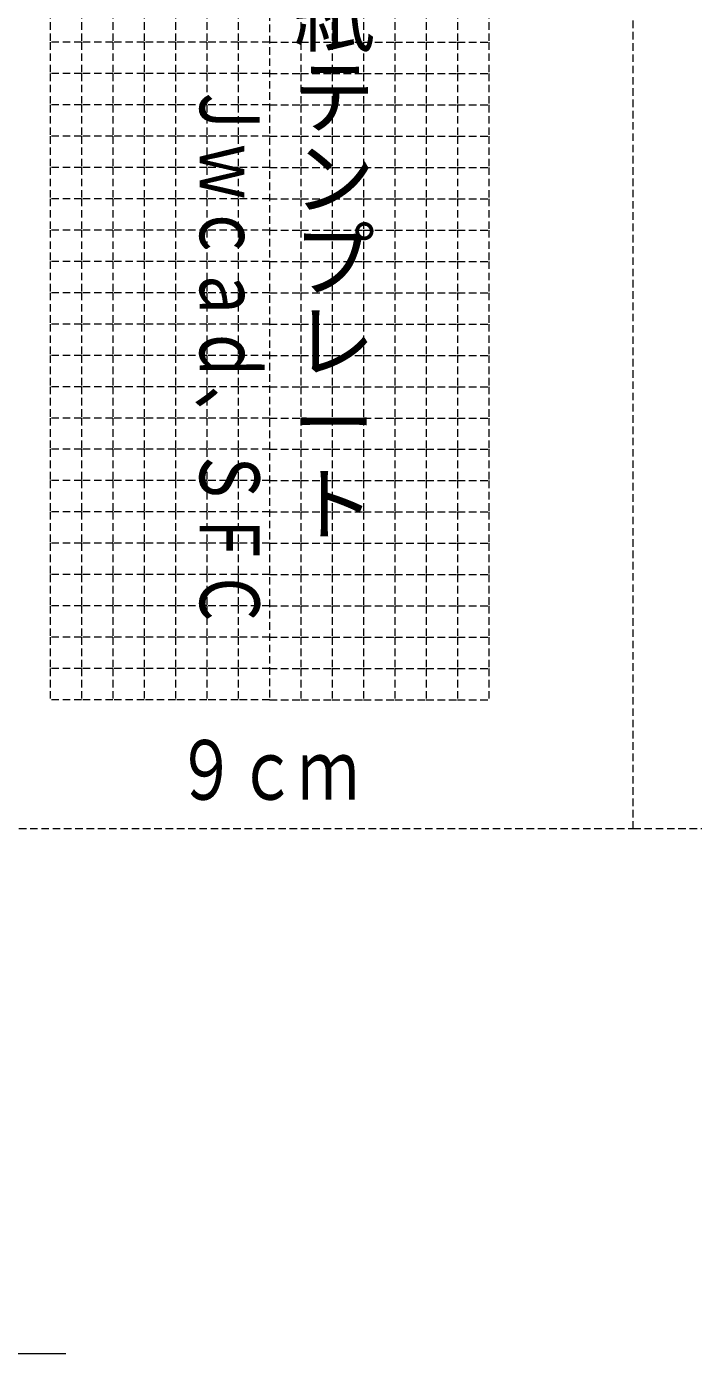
# Model space of a CAD drawing. Units: millimetres on the paper. Extents: x -148 to 354, y -210 to 210.
# Drawn here: x 141.7 to 248.1, y -210 to 1.8 of the extents above; entities that cross this region are included whole.
import ezdxf
from ezdxf.enums import TextEntityAlignment as Align

# ---------------------------------------------------------------- set-up
doc = ezdxf.new("R2010")
doc.units = ezdxf.units.MM
doc.linetypes.add('DASHED1', pattern=[1.8, 1.2, -0.6])
doc.layers.add('0-0', color=3, linetype='DASHED1', lineweight=9)
doc.styles.add('@ＭＳ ゴシック', font='')
doc.styles.add('ＭＳ ゴシック', font='')
doc.styles.get('@ＭＳ ゴシック').set_extended_font_data('@MS Gothic')
doc.styles.get('ＭＳ ゴシック').set_extended_font_data('MS Gothic')

msp = doc.modelspace()

# ---------------------------------------------------------------- linework, layer by layer
at = {"layer": '0-0'}
for p, q in [((238.494, -126.215), (238.494, 176.785)), ((180.494, 99.346), (180.494, -105.654)), ((170.494, 4.346), (170.494, -0.654)), ((175.494, 4.346), (175.494, -0.654)), ((185.494, 4.346), (185.494, -0.654)), ((190.494, 4.346), (190.494, -0.654)), ((170.494, -0.654), (170.494, -5.654)), ((175.494, -0.654), (175.494, -5.654)), ((185.494, -0.654), (185.494, -5.654)), ((190.494, -0.654), (190.494, -5.654)), ((170.494, -5.654), (170.494, -10.654)), ((175.494, -5.654), (175.494, -10.654)), ((185.494, -5.654), (185.494, -10.654)), ((190.494, -5.654), (190.494, -10.654)), ((170.494, -10.654), (170.494, -15.654)), ((175.494, -10.654), (175.494, -15.654)), ((185.494, -10.654), (185.494, -15.654)), ((190.494, -10.654), (190.494, -15.654)), ((170.494, -15.654), (170.494, -20.654)), ((175.494, -15.654), (175.494, -20.654)), ((185.494, -15.654), (185.494, -20.654)), ((190.494, -15.654), (190.494, -20.654)), ((170.494, -20.654), (170.494, -25.654)), ((175.494, -20.654), (175.494, -25.654)), ((185.494, -20.654), (185.494, -25.654)), ((190.494, -20.654), (190.494, -25.654)), ((170.494, -25.654), (170.494, -30.654)), ((175.494, -25.654), (175.494, -30.654)), ((185.494, -25.654), (185.494, -30.654)), ((190.494, -25.654), (190.494, -30.654)), ((170.494, -30.654), (170.494, -35.654)), ((175.494, -30.654), (175.494, -35.654)), ((185.494, -30.654), (185.494, -35.654)), ((190.494, -30.654), (190.494, -35.654)), ((170.494, -35.654), (170.494, -40.654)), ((175.494, -35.654), (175.494, -40.654)), ((185.494, -35.654), (185.494, -40.654)), ((190.494, -35.654), (190.494, -40.654)), ((170.494, -40.654), (170.494, -45.654)), ((175.494, -40.654), (175.494, -45.654)), ((185.494, -40.654), (185.494, -45.654)), ((190.494, -40.654), (190.494, -45.654)), ((170.494, -45.654), (170.494, -50.654)), ((175.494, -45.654), (175.494, -50.654)), ((185.494, -45.654), (185.494, -50.654)), ((190.494, -45.654), (190.494, -50.654)), ((170.494, -50.654), (170.494, -55.654)), ((175.494, -50.654), (175.494, -55.654)), ((185.494, -50.654), (185.494, -55.654)), ((190.494, -50.654), (190.494, -55.654)), ((170.494, -55.654), (170.494, -60.654)), ((175.494, -55.654), (175.494, -60.654)), ((185.494, -55.654), (185.494, -60.654)), ((190.494, -55.654), (190.494, -60.654)), ((170.494, -60.654), (170.494, -65.654)), ((175.494, -60.654), (175.494, -65.654)), ((185.494, -60.654), (185.494, -65.654)), ((190.494, -60.654), (190.494, -65.654)), ((170.494, -65.654), (170.494, -70.654)), ((175.494, -65.654), (175.494, -70.654)), ((185.494, -65.654), (185.494, -70.654)), ((190.494, -65.654), (190.494, -70.654)), ((170.494, -70.654), (170.494, -75.654)), ((175.494, -70.654), (175.494, -75.654)), ((185.494, -70.654), (185.494, -75.654)), ((190.494, -70.654), (190.494, -75.654)), ((170.494, -75.654), (170.494, -80.654)), ((175.494, -75.654), (175.494, -80.654)), ((185.494, -75.654), (185.494, -80.654)), ((190.494, -75.654), (190.494, -80.654)), ((170.494, -80.654), (170.494, -85.654)), ((175.494, -80.654), (175.494, -85.654)), ((185.494, -80.654), (185.494, -85.654)), ((190.494, -80.654), (190.494, -85.654)), ((170.494, -85.654), (170.494, -90.654)), ((175.494, -85.654), (175.494, -90.654)), ((185.494, -85.654), (185.494, -90.654)), ((190.494, -85.654), (190.494, -90.654)), ((170.494, -90.654), (170.494, -95.654)), ((175.494, -90.654), (175.494, -95.654)), ((185.494, -90.654), (185.494, -95.654)), ((190.494, -90.654), (190.494, -95.654)), ((170.494, -95.654), (170.494, -100.654)), ((175.494, -95.654), (175.494, -100.654)), ((185.494, -95.654), (185.494, -100.654)), ((190.494, -95.654), (190.494, -100.654)), ((170.494, -100.654), (170.494, -105.654)), ((175.494, -100.654), (175.494, -105.654)), ((185.494, -100.654), (185.494, -105.654)), ((190.494, -100.654), (190.494, -105.654)), ((150.494, -105.654), (145.494, -105.654)), ((155.494, -105.654), (150.494, -105.654)), ((160.494, -105.654), (155.494, -105.654)), ((165.494, -105.654), (160.494, -105.654)), ((170.494, -105.654), (165.494, -105.654)), ((190.494, -105.654), (195.494, -105.654)), ((195.494, -105.654), (200.494, -105.654)), ((200.494, -105.654), (205.494, -105.654)), ((205.494, -105.654), (210.494, -105.654)), ((210.494, -105.654), (215.494, -105.654)), ((122.494, -126.215), (238.494, -126.215)), ((238.494, -126.215), (354.494, -126.215))]:
    msp.add_line(p, q, dxfattribs=at)
at = {"layer": '0-0', "color": 7, "linetype": 'Continuous'}
msp.add_line((-148, -210), (148, -210), dxfattribs=at)
at = {"layer": '0-0'}
for points in [[(150.494, 4.346), (145.494, 4.346), (145.494, -0.654)], [(155.494, 4.346), (150.494, 4.346), (150.494, -0.654)], [(160.494, 4.346), (155.494, 4.346), (155.494, -0.654)], [(165.494, 4.346), (160.494, 4.346), (160.494, -0.654)], [(170.494, 4.346), (165.494, 4.346), (165.494, -0.654)], [(190.494, 4.346), (195.494, 4.346), (195.494, -0.654)], [(195.494, 4.346), (200.494, 4.346), (200.494, -0.654)], [(200.494, 4.346), (205.494, 4.346), (205.494, -0.654)], [(205.494, 4.346), (210.494, 4.346), (210.494, -0.654)], [(210.494, 4.346), (215.494, 4.346), (215.494, -0.654)], [(150.494, -0.654), (145.494, -0.654), (145.494, -5.654)], [(155.494, -0.654), (150.494, -0.654), (150.494, -5.654)], [(160.494, -0.654), (155.494, -0.654), (155.494, -5.654)], [(165.494, -0.654), (160.494, -0.654), (160.494, -5.654)], [(170.494, -0.654), (165.494, -0.654), (165.494, -5.654)], [(180.494, -0.654), (175.494, -0.654), (170.494, -0.654)], [(180.494, -0.654), (185.494, -0.654), (190.494, -0.654)], [(190.494, -0.654), (195.494, -0.654), (195.494, -5.654)], [(195.494, -0.654), (200.494, -0.654), (200.494, -5.654)], [(200.494, -0.654), (205.494, -0.654), (205.494, -5.654)], [(205.494, -0.654), (210.494, -0.654), (210.494, -5.654)], [(210.494, -0.654), (215.494, -0.654), (215.494, -5.654)], [(150.494, -5.654), (145.494, -5.654), (145.494, -10.654)], [(155.494, -5.654), (150.494, -5.654), (150.494, -10.654)], [(160.494, -5.654), (155.494, -5.654), (155.494, -10.654)], [(165.494, -5.654), (160.494, -5.654), (160.494, -10.654)], [(170.494, -5.654), (165.494, -5.654), (165.494, -10.654)], [(180.494, -5.654), (175.494, -5.654), (170.494, -5.654)], [(180.494, -5.654), (185.494, -5.654), (190.494, -5.654)], [(190.494, -5.654), (195.494, -5.654), (195.494, -10.654)], [(195.494, -5.654), (200.494, -5.654), (200.494, -10.654)], [(200.494, -5.654), (205.494, -5.654), (205.494, -10.654)], [(205.494, -5.654), (210.494, -5.654), (210.494, -10.654)], [(210.494, -5.654), (215.494, -5.654), (215.494, -10.654)], [(150.494, -10.654), (145.494, -10.654), (145.494, -15.654)], [(155.494, -10.654), (150.494, -10.654), (150.494, -15.654)], [(160.494, -10.654), (155.494, -10.654), (155.494, -15.654)], [(165.494, -10.654), (160.494, -10.654), (160.494, -15.654)], [(170.494, -10.654), (165.494, -10.654), (165.494, -15.654)], [(180.494, -10.654), (175.494, -10.654), (170.494, -10.654)], [(180.494, -10.654), (185.494, -10.654), (190.494, -10.654)], [(190.494, -10.654), (195.494, -10.654), (195.494, -15.654)], [(195.494, -10.654), (200.494, -10.654), (200.494, -15.654)], [(200.494, -10.654), (205.494, -10.654), (205.494, -15.654)], [(205.494, -10.654), (210.494, -10.654), (210.494, -15.654)], [(210.494, -10.654), (215.494, -10.654), (215.494, -15.654)], [(150.494, -15.654), (145.494, -15.654), (145.494, -20.654)], [(155.494, -15.654), (150.494, -15.654), (150.494, -20.654)], [(160.494, -15.654), (155.494, -15.654), (155.494, -20.654)], [(165.494, -15.654), (160.494, -15.654), (160.494, -20.654)], [(170.494, -15.654), (165.494, -15.654), (165.494, -20.654)], [(180.494, -15.654), (175.494, -15.654), (170.494, -15.654)], [(180.494, -15.654), (185.494, -15.654), (190.494, -15.654)], [(190.494, -15.654), (195.494, -15.654), (195.494, -20.654)], [(195.494, -15.654), (200.494, -15.654), (200.494, -20.654)], [(200.494, -15.654), (205.494, -15.654), (205.494, -20.654)], [(205.494, -15.654), (210.494, -15.654), (210.494, -20.654)], [(210.494, -15.654), (215.494, -15.654), (215.494, -20.654)], [(150.494, -20.654), (145.494, -20.654), (145.494, -25.654)], [(155.494, -20.654), (150.494, -20.654), (150.494, -25.654)], [(160.494, -20.654), (155.494, -20.654), (155.494, -25.654)], [(165.494, -20.654), (160.494, -20.654), (160.494, -25.654)], [(170.494, -20.654), (165.494, -20.654), (165.494, -25.654)], [(180.494, -20.654), (175.494, -20.654), (170.494, -20.654)], [(180.494, -20.654), (185.494, -20.654), (190.494, -20.654)], [(190.494, -20.654), (195.494, -20.654), (195.494, -25.654)], [(195.494, -20.654), (200.494, -20.654), (200.494, -25.654)], [(200.494, -20.654), (205.494, -20.654), (205.494, -25.654)], [(205.494, -20.654), (210.494, -20.654), (210.494, -25.654)], [(210.494, -20.654), (215.494, -20.654), (215.494, -25.654)], [(150.494, -25.654), (145.494, -25.654), (145.494, -30.654)], [(155.494, -25.654), (150.494, -25.654), (150.494, -30.654)], [(160.494, -25.654), (155.494, -25.654), (155.494, -30.654)], [(165.494, -25.654), (160.494, -25.654), (160.494, -30.654)], [(170.494, -25.654), (165.494, -25.654), (165.494, -30.654)], [(180.494, -25.654), (175.494, -25.654), (170.494, -25.654)], [(180.494, -25.654), (185.494, -25.654), (190.494, -25.654)], [(190.494, -25.654), (195.494, -25.654), (195.494, -30.654)], [(195.494, -25.654), (200.494, -25.654), (200.494, -30.654)], [(200.494, -25.654), (205.494, -25.654), (205.494, -30.654)], [(205.494, -25.654), (210.494, -25.654), (210.494, -30.654)], [(210.494, -25.654), (215.494, -25.654), (215.494, -30.654)], [(150.494, -30.654), (145.494, -30.654), (145.494, -35.654)], [(155.494, -30.654), (150.494, -30.654), (150.494, -35.654)], [(160.494, -30.654), (155.494, -30.654), (155.494, -35.654)], [(165.494, -30.654), (160.494, -30.654), (160.494, -35.654)], [(170.494, -30.654), (165.494, -30.654), (165.494, -35.654)], [(180.494, -30.654), (175.494, -30.654), (170.494, -30.654)], [(180.494, -30.654), (185.494, -30.654), (190.494, -30.654)], [(190.494, -30.654), (195.494, -30.654), (195.494, -35.654)], [(195.494, -30.654), (200.494, -30.654), (200.494, -35.654)], [(200.494, -30.654), (205.494, -30.654), (205.494, -35.654)], [(205.494, -30.654), (210.494, -30.654), (210.494, -35.654)], [(210.494, -30.654), (215.494, -30.654), (215.494, -35.654)], [(150.494, -35.654), (145.494, -35.654), (145.494, -40.654)], [(155.494, -35.654), (150.494, -35.654), (150.494, -40.654)], [(160.494, -35.654), (155.494, -35.654), (155.494, -40.654)], [(165.494, -35.654), (160.494, -35.654), (160.494, -40.654)], [(170.494, -35.654), (165.494, -35.654), (165.494, -40.654)], [(180.494, -35.654), (175.494, -35.654), (170.494, -35.654)], [(180.494, -35.654), (185.494, -35.654), (190.494, -35.654)], [(190.494, -35.654), (195.494, -35.654), (195.494, -40.654)], [(195.494, -35.654), (200.494, -35.654), (200.494, -40.654)], [(200.494, -35.654), (205.494, -35.654), (205.494, -40.654)], [(205.494, -35.654), (210.494, -35.654), (210.494, -40.654)], [(210.494, -35.654), (215.494, -35.654), (215.494, -40.654)], [(150.494, -40.654), (145.494, -40.654), (145.494, -45.654)], [(155.494, -40.654), (150.494, -40.654), (150.494, -45.654)], [(160.494, -40.654), (155.494, -40.654), (155.494, -45.654)], [(165.494, -40.654), (160.494, -40.654), (160.494, -45.654)], [(170.494, -40.654), (165.494, -40.654), (165.494, -45.654)], [(180.494, -40.654), (175.494, -40.654), (170.494, -40.654)], [(180.494, -40.654), (185.494, -40.654), (190.494, -40.654)], [(190.494, -40.654), (195.494, -40.654), (195.494, -45.654)], [(195.494, -40.654), (200.494, -40.654), (200.494, -45.654)], [(200.494, -40.654), (205.494, -40.654), (205.494, -45.654)], [(205.494, -40.654), (210.494, -40.654), (210.494, -45.654)], [(210.494, -40.654), (215.494, -40.654), (215.494, -45.654)], [(150.494, -45.654), (145.494, -45.654), (145.494, -50.654)], [(155.494, -45.654), (150.494, -45.654), (150.494, -50.654)], [(160.494, -45.654), (155.494, -45.654), (155.494, -50.654)], [(165.494, -45.654), (160.494, -45.654), (160.494, -50.654)], [(170.494, -45.654), (165.494, -45.654), (165.494, -50.654)], [(180.494, -45.654), (175.494, -45.654), (170.494, -45.654)], [(180.494, -45.654), (185.494, -45.654), (190.494, -45.654)], [(190.494, -45.654), (195.494, -45.654), (195.494, -50.654)], [(195.494, -45.654), (200.494, -45.654), (200.494, -50.654)], [(200.494, -45.654), (205.494, -45.654), (205.494, -50.654)], [(205.494, -45.654), (210.494, -45.654), (210.494, -50.654)], [(210.494, -45.654), (215.494, -45.654), (215.494, -50.654)], [(150.494, -50.654), (145.494, -50.654), (145.494, -55.654)], [(155.494, -50.654), (150.494, -50.654), (150.494, -55.654)], [(160.494, -50.654), (155.494, -50.654), (155.494, -55.654)], [(165.494, -50.654), (160.494, -50.654), (160.494, -55.654)], [(170.494, -50.654), (165.494, -50.654), (165.494, -55.654)], [(180.494, -50.654), (175.494, -50.654), (170.494, -50.654)], [(180.494, -50.654), (185.494, -50.654), (190.494, -50.654)], [(190.494, -50.654), (195.494, -50.654), (195.494, -55.654)], [(195.494, -50.654), (200.494, -50.654), (200.494, -55.654)], [(200.494, -50.654), (205.494, -50.654), (205.494, -55.654)], [(205.494, -50.654), (210.494, -50.654), (210.494, -55.654)], [(210.494, -50.654), (215.494, -50.654), (215.494, -55.654)], [(150.494, -55.654), (145.494, -55.654), (145.494, -60.654)], [(155.494, -55.654), (150.494, -55.654), (150.494, -60.654)], [(160.494, -55.654), (155.494, -55.654), (155.494, -60.654)], [(165.494, -55.654), (160.494, -55.654), (160.494, -60.654)], [(170.494, -55.654), (165.494, -55.654), (165.494, -60.654)], [(180.494, -55.654), (175.494, -55.654), (170.494, -55.654)], [(180.494, -55.654), (185.494, -55.654), (190.494, -55.654)], [(190.494, -55.654), (195.494, -55.654), (195.494, -60.654)], [(195.494, -55.654), (200.494, -55.654), (200.494, -60.654)], [(200.494, -55.654), (205.494, -55.654), (205.494, -60.654)], [(205.494, -55.654), (210.494, -55.654), (210.494, -60.654)], [(210.494, -55.654), (215.494, -55.654), (215.494, -60.654)], [(150.494, -60.654), (145.494, -60.654), (145.494, -65.654)], [(155.494, -60.654), (150.494, -60.654), (150.494, -65.654)], [(160.494, -60.654), (155.494, -60.654), (155.494, -65.654)], [(165.494, -60.654), (160.494, -60.654), (160.494, -65.654)], [(170.494, -60.654), (165.494, -60.654), (165.494, -65.654)], [(180.494, -60.654), (175.494, -60.654), (170.494, -60.654)], [(180.494, -60.654), (185.494, -60.654), (190.494, -60.654)], [(190.494, -60.654), (195.494, -60.654), (195.494, -65.654)], [(195.494, -60.654), (200.494, -60.654), (200.494, -65.654)], [(200.494, -60.654), (205.494, -60.654), (205.494, -65.654)], [(205.494, -60.654), (210.494, -60.654), (210.494, -65.654)], [(210.494, -60.654), (215.494, -60.654), (215.494, -65.654)], [(150.494, -65.654), (145.494, -65.654), (145.494, -70.654)], [(155.494, -65.654), (150.494, -65.654), (150.494, -70.654)], [(160.494, -65.654), (155.494, -65.654), (155.494, -70.654)], [(165.494, -65.654), (160.494, -65.654), (160.494, -70.654)], [(170.494, -65.654), (165.494, -65.654), (165.494, -70.654)], [(180.494, -65.654), (175.494, -65.654), (170.494, -65.654)], [(180.494, -65.654), (185.494, -65.654), (190.494, -65.654)], [(190.494, -65.654), (195.494, -65.654), (195.494, -70.654)], [(195.494, -65.654), (200.494, -65.654), (200.494, -70.654)], [(200.494, -65.654), (205.494, -65.654), (205.494, -70.654)], [(205.494, -65.654), (210.494, -65.654), (210.494, -70.654)], [(210.494, -65.654), (215.494, -65.654), (215.494, -70.654)], [(150.494, -70.654), (145.494, -70.654), (145.494, -75.654)], [(155.494, -70.654), (150.494, -70.654), (150.494, -75.654)], [(160.494, -70.654), (155.494, -70.654), (155.494, -75.654)], [(165.494, -70.654), (160.494, -70.654), (160.494, -75.654)], [(170.494, -70.654), (165.494, -70.654), (165.494, -75.654)], [(180.494, -70.654), (175.494, -70.654), (170.494, -70.654)], [(180.494, -70.654), (185.494, -70.654), (190.494, -70.654)], [(190.494, -70.654), (195.494, -70.654), (195.494, -75.654)], [(195.494, -70.654), (200.494, -70.654), (200.494, -75.654)], [(200.494, -70.654), (205.494, -70.654), (205.494, -75.654)], [(205.494, -70.654), (210.494, -70.654), (210.494, -75.654)], [(210.494, -70.654), (215.494, -70.654), (215.494, -75.654)], [(150.494, -75.654), (145.494, -75.654), (145.494, -80.654)], [(155.494, -75.654), (150.494, -75.654), (150.494, -80.654)], [(160.494, -75.654), (155.494, -75.654), (155.494, -80.654)], [(165.494, -75.654), (160.494, -75.654), (160.494, -80.654)], [(170.494, -75.654), (165.494, -75.654), (165.494, -80.654)], [(180.494, -75.654), (175.494, -75.654), (170.494, -75.654)], [(180.494, -75.654), (185.494, -75.654), (190.494, -75.654)], [(190.494, -75.654), (195.494, -75.654), (195.494, -80.654)], [(195.494, -75.654), (200.494, -75.654), (200.494, -80.654)], [(200.494, -75.654), (205.494, -75.654), (205.494, -80.654)], [(205.494, -75.654), (210.494, -75.654), (210.494, -80.654)], [(210.494, -75.654), (215.494, -75.654), (215.494, -80.654)], [(150.494, -80.654), (145.494, -80.654), (145.494, -85.654)], [(155.494, -80.654), (150.494, -80.654), (150.494, -85.654)], [(160.494, -80.654), (155.494, -80.654), (155.494, -85.654)], [(165.494, -80.654), (160.494, -80.654), (160.494, -85.654)], [(170.494, -80.654), (165.494, -80.654), (165.494, -85.654)], [(180.494, -80.654), (175.494, -80.654), (170.494, -80.654)], [(180.494, -80.654), (185.494, -80.654), (190.494, -80.654)], [(190.494, -80.654), (195.494, -80.654), (195.494, -85.654)], [(195.494, -80.654), (200.494, -80.654), (200.494, -85.654)], [(200.494, -80.654), (205.494, -80.654), (205.494, -85.654)], [(205.494, -80.654), (210.494, -80.654), (210.494, -85.654)], [(210.494, -80.654), (215.494, -80.654), (215.494, -85.654)], [(150.494, -85.654), (145.494, -85.654), (145.494, -90.654)], [(155.494, -85.654), (150.494, -85.654), (150.494, -90.654)], [(160.494, -85.654), (155.494, -85.654), (155.494, -90.654)], [(165.494, -85.654), (160.494, -85.654), (160.494, -90.654)], [(170.494, -85.654), (165.494, -85.654), (165.494, -90.654)], [(180.494, -85.654), (175.494, -85.654), (170.494, -85.654)], [(180.494, -85.654), (185.494, -85.654), (190.494, -85.654)], [(190.494, -85.654), (195.494, -85.654), (195.494, -90.654)], [(195.494, -85.654), (200.494, -85.654), (200.494, -90.654)], [(200.494, -85.654), (205.494, -85.654), (205.494, -90.654)], [(205.494, -85.654), (210.494, -85.654), (210.494, -90.654)], [(210.494, -85.654), (215.494, -85.654), (215.494, -90.654)], [(150.494, -90.654), (145.494, -90.654), (145.494, -95.654)], [(155.494, -90.654), (150.494, -90.654), (150.494, -95.654)], [(160.494, -90.654), (155.494, -90.654), (155.494, -95.654)], [(165.494, -90.654), (160.494, -90.654), (160.494, -95.654)], [(170.494, -90.654), (165.494, -90.654), (165.494, -95.654)], [(180.494, -90.654), (175.494, -90.654), (170.494, -90.654)], [(180.494, -90.654), (185.494, -90.654), (190.494, -90.654)], [(190.494, -90.654), (195.494, -90.654), (195.494, -95.654)], [(195.494, -90.654), (200.494, -90.654), (200.494, -95.654)], [(200.494, -90.654), (205.494, -90.654), (205.494, -95.654)], [(205.494, -90.654), (210.494, -90.654), (210.494, -95.654)], [(210.494, -90.654), (215.494, -90.654), (215.494, -95.654)], [(150.494, -95.654), (145.494, -95.654), (145.494, -100.654)], [(155.494, -95.654), (150.494, -95.654), (150.494, -100.654)], [(160.494, -95.654), (155.494, -95.654), (155.494, -100.654)], [(165.494, -95.654), (160.494, -95.654), (160.494, -100.654)], [(170.494, -95.654), (165.494, -95.654), (165.494, -100.654)], [(180.494, -95.654), (175.494, -95.654), (170.494, -95.654)], [(180.494, -95.654), (185.494, -95.654), (190.494, -95.654)], [(190.494, -95.654), (195.494, -95.654), (195.494, -100.654)], [(195.494, -95.654), (200.494, -95.654), (200.494, -100.654)], [(200.494, -95.654), (205.494, -95.654), (205.494, -100.654)], [(205.494, -95.654), (210.494, -95.654), (210.494, -100.654)], [(210.494, -95.654), (215.494, -95.654), (215.494, -100.654)], [(150.494, -100.654), (145.494, -100.654), (145.494, -105.654)], [(155.494, -100.654), (150.494, -100.654), (150.494, -105.654)], [(160.494, -100.654), (155.494, -100.654), (155.494, -105.654)], [(165.494, -100.654), (160.494, -100.654), (160.494, -105.654)], [(170.494, -100.654), (165.494, -100.654), (165.494, -105.654)], [(180.494, -100.654), (175.494, -100.654), (170.494, -100.654)], [(180.494, -100.654), (185.494, -100.654), (190.494, -100.654)], [(190.494, -100.654), (195.494, -100.654), (195.494, -105.654)], [(195.494, -100.654), (200.494, -100.654), (200.494, -105.654)], [(200.494, -100.654), (205.494, -100.654), (205.494, -105.654)], [(205.494, -100.654), (210.494, -100.654), (210.494, -105.654)], [(210.494, -100.654), (215.494, -100.654), (215.494, -105.654)], [(180.494, -105.654), (175.494, -105.654), (170.494, -105.654)], [(180.494, -105.654), (185.494, -105.654), (190.494, -105.654)]]:
    msp.add_lwpolyline(points, dxfattribs=at)

# ---------------------------------------------------------------- texts
at = {"layer": '0-0', "color": 7, "style": '@ＭＳ ゴシック'}
msp.add_text('（無料）背表紙テンプレート', height=9.531, rotation=270, dxfattribs=at).set_placement((182.994, 88.285), align=Align.BOTTOM_LEFT)
at = {"layer": '0-0', "color": 7, "style": 'ＭＳ ゴシック', "width": 0.75}
msp.add_text('Ｊｗｃａｄ、ＳＦＣ', height=9.531, rotation=270, dxfattribs=at).set_placement((166.494, -6.715), align=Align.BOTTOM_LEFT)
msp.add_text('９ｃｍ', height=9.531, dxfattribs=at).set_placement((165.494, -124.455), align=Align.BOTTOM_LEFT)

doc.saveas('drawing.dxf')
